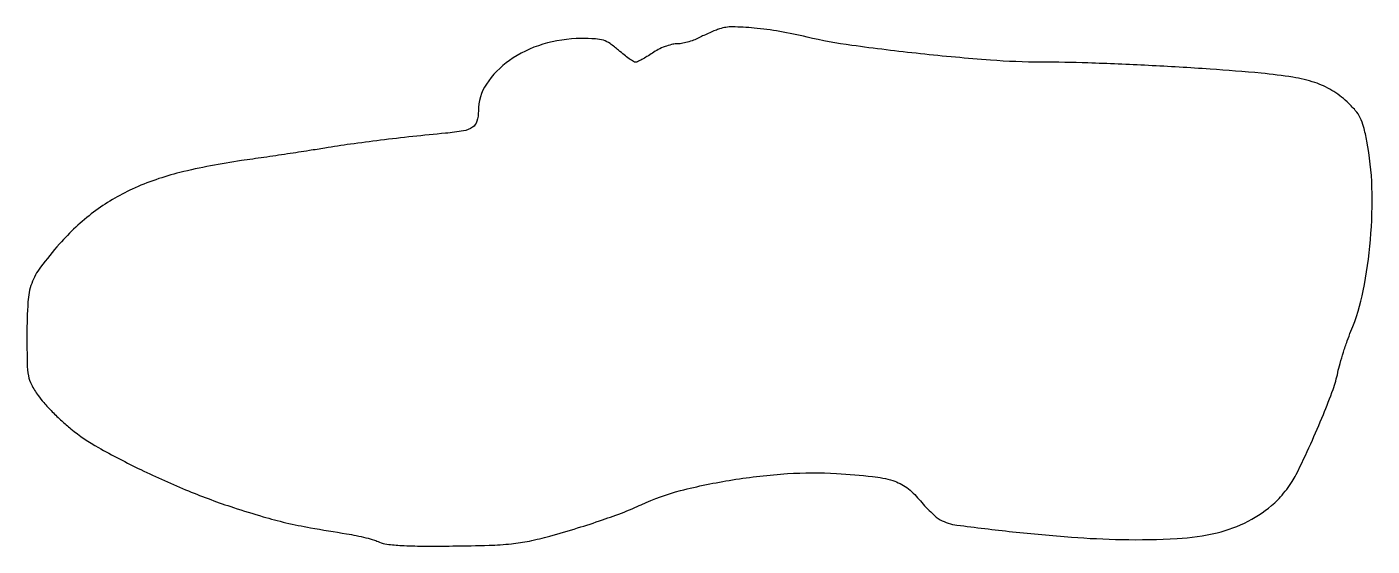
# Model space of a CAD drawing. Extents: x 0 to 368, y 1 to 143.
import ezdxf

# ---------------------------------------------------------------- set-up
doc = ezdxf.new("R2010")
doc.units = 0

msp = doc.modelspace()

# ---------------------------------------------------------------- linework, layer by layer
msp.add_lwpolyline([(189.993526, 142.123085, 0.015965), (188.807333, 141.692704, 0.007281), (187.28513, 141.058897, 0.007201), (185.699213, 140.343992, 0.009836), (184.293186, 139.651612, -0.031108), (182.85762, 139.019026, -0.022155), (181.182672, 138.485161, -0.022472), (179.533122, 138.117474, -0.043623), (178.189207, 138, 0.06327), (176.813475, 137.825216, 0.027418), (175.051777, 137.265625, 0.026593), (173.219185, 136.456981, 0.031885), (171.595138, 135.5, -0.010725), (170.117034, 134.54258, -0.013987), (168.72286, 133.734375, -0.011582), (167.536062, 133.125197, -0.113247), (166.990387, 133, -0.141669), (166.450512, 133.1561, -0.012397), (165.251901, 133.954688, -0.015486), (163.851182, 135.005189, -0.011424), (162.365167, 136.25, 0.026647), (160.037578, 138.082202, 0.077673), (158.208939, 138.984904, 0.063404), (155.990219, 139.381495, 0.013657), (152.080371, 139.471157, 0.072021), (141.615941, 137.909122, 0.080715), (132.464583, 133.454028, 0.093369), (126.20529, 127.004987, 0.147115), (124, 119.672105, -0.070489), (123.599865, 116.847915, -0.174914), (122.390764, 115.181958, -0.107708), (119.946805, 114.199934, -0.01877), (114.9901, 113.552174, 0.003683), (106.039614, 112.656154, 0.003805), (97.200619, 111.637381, 0.004021), (88.998432, 110.561666, 0.006393), (82, 109.495126, -0.002632), (77.757447, 108.81588, -0.000985), (71.798832, 107.906038, -0.000975), (65.303246, 106.940246, -0.001183), (59.208791, 106.06097, 0.024743), (42.343966, 102.810603, 0.047343), (29.330323, 98.287753, 0.055118), (18.756627, 91.960672, 0.049639), (9.404719, 83.273805, 0.018989), (4.19684, 76.900159, 0.076172), (1.811963, 72.482888, 0.070826), (0.772597, 67.397012, 0.015044), (0.5, 58.339008, 0.004366), (0.568103, 50.539507, 0.041223), (0.901411, 47.212932, 0.075821), (1.739086, 44.795865, 0.031847), (3.538756, 41.851528, 0.028481), (5.12094, 39.8514, 0.012356), (7.435992, 37.370901, 0.012181), (10.033787, 34.847796, 0.015841), (12.538756, 32.673822, 0.043284), (20.039331, 27.579956, 0.01492), (31.675612, 21.518563, 0.01494), (44.702737, 15.692952, 0.019186), (57.022029, 11.164344, 0.00663), (65.113972, 8.655515, 0.014752), (71.350775, 7.010534, 0.013267), (78.063454, 5.636894, 0.004437), (87.943631, 3.977079, -0.011465), (90.598065, 3.492693, -0.011238), (93.245378, 2.88428, -0.011186), (95.541959, 2.246837, -0.041128), (96.943631, 1.694571, 0.087067), (98.955312, 1.107725, 0.014392), (102.998116, 0.778062, 0.01187), (108.747705, 0.612185, 0.004178), (117, 0.639029, 0.004473), (126.958928, 0.843775, 0.018069), (133.021459, 1.242275, 0.025501), (137.942018, 1.999856, 0.016881), (143.5, 3.345337, 0.006254), (151.130216, 5.570673, 0.008495), (157.95493, 7.781482, 0.009543), (163.836865, 9.924229, 0.017113), (168.565604, 11.938347, -0.046492), (179.327397, 15.793269, -0.023192), (193.509481, 18.737165, -0.022867), (208.526387, 20.434777, -0.032193), (222, 20.468155, -0.010494), (231.844063, 19.650451, -0.05), (237.366131, 18.509323, -0.082134), (241.15305, 16.59713, -0.063291), (244.519684, 13.410673, 0.014711), (246.064267, 11.634942, 0.014596), (247.71455, 9.948303, 0.014603), (249.241893, 8.559573, 0.053572), (250.317893, 7.820826, 0.0919), (254.884505, 6.351331, 0.004883), (270.119685, 4.540955, 0.008487), (286.20596, 3.064387, 0.013532), (300, 2.408691, 0.018431), (315.111019, 2.656859, 0.045689), (326.05587, 4.250551, 0.060478), (334.541307, 7.412737, 0.064385), (341.827967, 12.463543, 0.028531), (343.414769, 14.07066, 0.017745), (345.094454, 16.120362, 0.01779), (346.612474, 18.26733, 0.030531), (347.699034, 20.170231, 0.007917), (351.679318, 28.582345, 0.009639), (355.127641, 36.585422, 0.010084), (357.779552, 43.475911, 0.034915), (359.087673, 48.069597, -0.016391), (359.701098, 50.571958, -0.008669), (360.616608, 53.634141, -0.008617), (361.66269, 56.73785, -0.013178), (362.686174, 59.387054, 0.049871), (366.055472, 70.460573, 0.028086), (368.011388, 84.385339, 0.027779), (368.412876, 98.797527, 0.040482), (367.035924, 111.425204, 0.015779), (366.151294, 115.361052, 0.054043), (365.227421, 117.810898, 0.062442), (363.874537, 119.816999, 0.026251), (361.60371, 122.156332, 0.051204), (357.430396, 125.299039, 0.055505), (352.813646, 127.428878, 0.04165), (346.815586, 128.884546, 0.015104), (338.117921, 129.974174, 0.006962), (324.12466, 131.103055, 0.004018), (307.257479, 132.091581, 0.004012), (290.740734, 132.793635, 0.008622), (278, 133.01295, -0.019129), (264.052774, 133.546297, -0.007538), (244.914194, 135.303368, -0.007319), (226.135285, 137.591806, -0.024228), (213.893976, 139.87438, 0.015524), (206.435461, 141.399877, 0.019226), (199.409627, 142.334547, 0.019777), (193.499722, 142.655535, 0.082899)], format="xyb", close=True)

doc.saveas('drawing.dxf')
